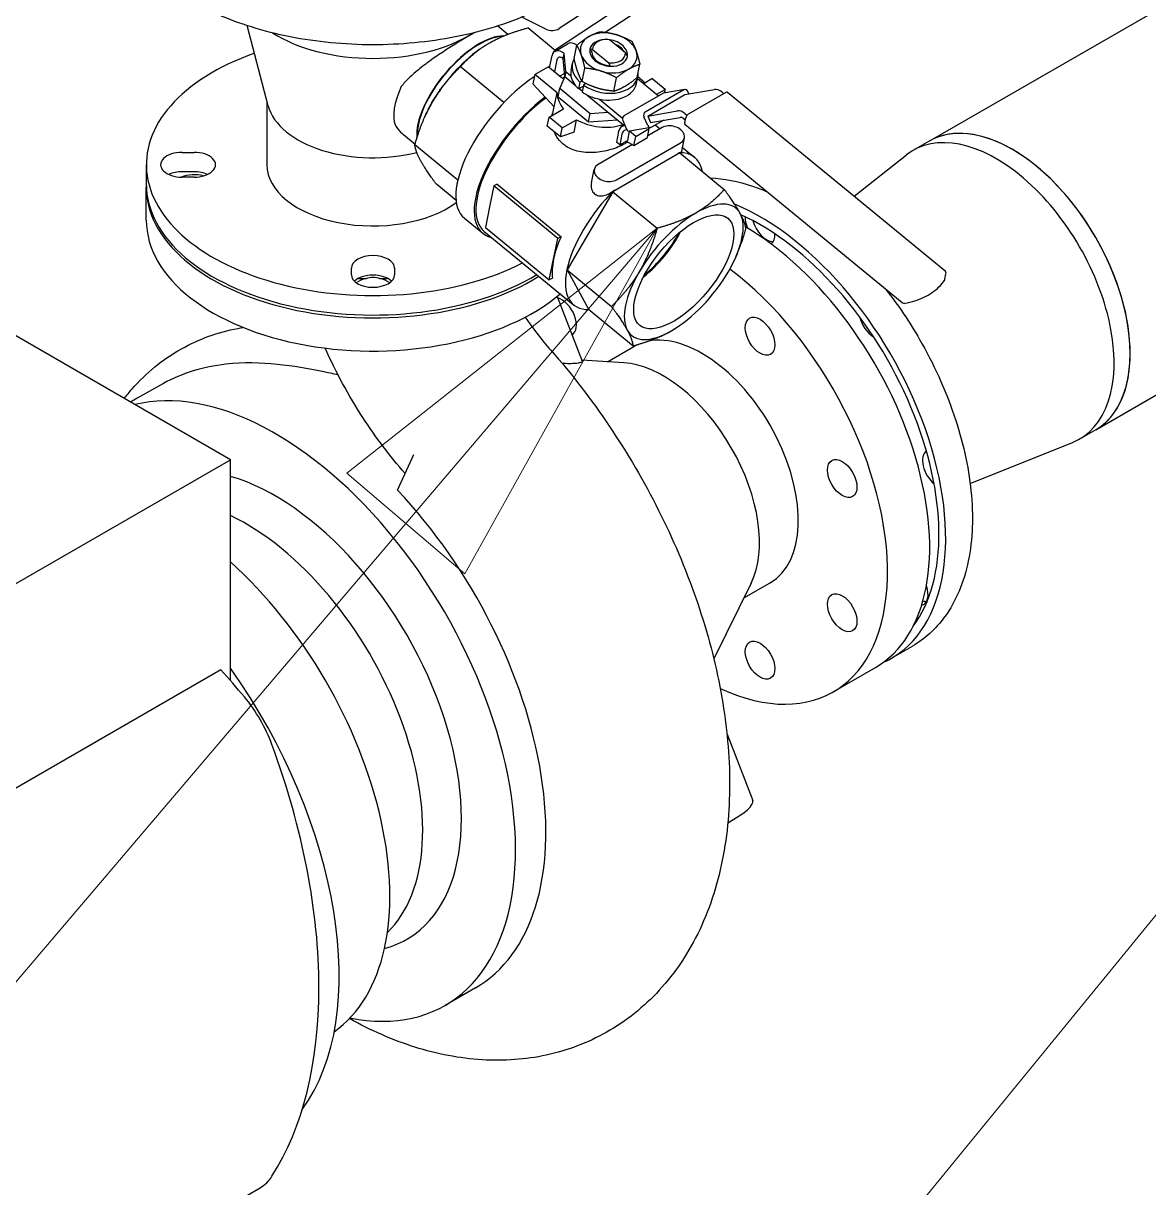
# Model space of a CAD drawing. Header units: millimetres. Extents: x 0 to 100323, y 0 to 59400.
# Drawn here: x 51784 to 52509, y 9057 to 9808 of the extents above; entities that cross this region are included whole.
import ezdxf

# ---------------------------------------------------------------- set-up
doc = ezdxf.new("R2010")
doc.units = ezdxf.units.MM
doc.header["$LTSCALE"] = 100
doc.layers.add('Symbol', color=7, linetype='Continuous', lineweight=18)
doc.layers.add('Visible', color=7, linetype='Continuous', lineweight=25)

# ---------------------------------------------------------------- blocks, each defined once
blk = doc.blocks.new('Balloon21')
at = {"layer": 'Symbol'}
for p, q in [((521.9245, 96.7595), (519.9238, 95.1792)), ((520.3046, 94.8552), (521.9245, 96.7595)), ((520.6855, 94.5313), (521.9245, 96.7595)), ((519.9238, 95.1792), (520.6855, 94.5313)), ((520.3046, 94.8552), (470.8091, 36.6705))]:
    blk.add_line(p, q, dxfattribs=at)
at = {"layer": 'Symbol', "flags": 128}
blk.add_lwpolyline([(520.6855, 94.5313), (521.9245, 96.7595), (519.9238, 95.1792), (520.6855, 94.5313)], dxfattribs=at)
at = {"layer": 'Symbol'}
blk.add_solid([(520.6855, 94.5313), (521.9245, 96.7595), (519.9238, 95.1792), (520.6855, 94.5313)], dxfattribs=at)
blk = doc.blocks.new('Balloon22')
at = {"layer": 'Symbol'}
blk.add_line((526.4387, 93.9189), (470.403, 25.3469), dxfattribs=at)

msp = doc.modelspace()

# ---------------------------------------------------------------- linework, layer by layer
at = {"layer": 'Visible'}
for p, q in [((52367.79, 9732.11), (52896.13, 10037.15)), ((52126.31, 9790.93), (52232.02, 9860.53)), ((52158.97, 9802.38), (52232.02, 9850.48)), ((52164.34, 9827.75), (52129.34, 9804.71)), ((52120.66, 9804.38), (52105.3, 9812.16)), ((51941.61, 9754.98), (51928.06, 9806.65)), ((52089.71, 9806.43), (52096.23, 9801.08)), ((52090.22, 9806.01), (52090.39, 9806.65)), ((52127, 9790.36), (52108.99, 9805.16)), ((52126.47, 9790.06), (52135.17, 9795.08)), ((52138.91, 9785.39), (52140.68, 9794.03)), ((52159.2, 9797.68), (52158.66, 9797.66)), ((52172.1, 9789.02), (52161.68, 9797.58)), ((52077.66, 9791.19), (52077.99, 9791.43)), ((52123.08, 9779.41), (52124.7, 9787.31)), ((52131.76, 9785.36), (52132.43, 9788.66)), ((52133.61, 9777.03), (52132.43, 9788.66)), ((52150.8, 9791.3), (52161.22, 9782.73)), ((52093.68, 9757.11), (52065.66, 9780.14)), ((52113.49, 9775.12), (52122.19, 9780.14)), ((52131.53, 9772.47), (52122.19, 9780.14)), ((52127.89, 9784.69), (52126.27, 9776.79)), ((52132.94, 9773.74), (52131.76, 9785.36)), ((52136.97, 9778), (52137.87, 9782.4)), ((52144.14, 9770.55), (52145.91, 9779.18)), ((52179.52, 9773.11), (52181.29, 9781.74)), ((52113.49, 9775.12), (52112.24, 9769.01)), ((52127.98, 9763.21), (52113.49, 9775.12)), ((52129.6, 9774.05), (52132.72, 9775.85)), ((52132.92, 9773.9), (52129.71, 9766.21)), ((52133.61, 9777.03), (52132.94, 9773.74)), ((52132.94, 9773.74), (52139.53, 9768.32)), ((52133.61, 9777.03), (52136.89, 9774.34)), ((52164.45, 9764.4), (52166.22, 9773.04)), ((52179.17, 9769.35), (52180.07, 9773.75)), ((52179.82, 9772.54), (52193.42, 9761.37)), ((52184.18, 9770.15), (52180.03, 9773.56)), ((52184.07, 9769.62), (52189.04, 9772.48)), ((52197.55, 9765.49), (52189.04, 9772.48)), ((52112.24, 9769.01), (52126.12, 9754.17)), ((52128.58, 9760.72), (52129.71, 9766.21)), ((52129.71, 9766.21), (52149.37, 9750.05)), ((52142.62, 9770.27), (52141.72, 9765.87)), ((52144.75, 9767.32), (52141.72, 9765.87)), ((52142.22, 9766.11), (52144.17, 9764.5)), ((52143.94, 9770.9), (52142.62, 9770.27)), ((52144.96, 9768.35), (52144.06, 9763.95)), ((52146.42, 9769.36), (52144.96, 9768.35)), ((52183.81, 9769.27), (52184.18, 9770.15)), ((52184.18, 9770.15), (52183.97, 9769.13)), ((52209.75, 9765.28), (52184.73, 9750.83)), ((52192.18, 9762.39), (52197.55, 9765.49)), ((52210.24, 9765.46), (52196.57, 9763.08)), ((52197.55, 9765.49), (52197.08, 9763.17)), ((52210.39, 9762.17), (52229.42, 9765.48)), ((52212.91, 9762.61), (52212.27, 9764.12)), ((52236.8, 9763.6), (52212.87, 9749.78)), ((52234.33, 9763.7), (52235.42, 9762.81)), ((52237.93, 9763.74), (52377.9, 9648.71)), ((51940.84, 9757.92), (51940.84, 9716.93)), ((52126.12, 9754.17), (52127.98, 9763.21)), ((52128.58, 9760.72), (52148.24, 9744.56)), ((52147.18, 9762.03), (52169.65, 9743.57)), ((52155.32, 9759.19), (52170.13, 9747.03)), ((52196.07, 9762.9), (52171.05, 9748.45)), ((52186.46, 9748.35), (52210.39, 9762.17)), ((52043.43, 9749.53), (52043.22, 9749.08)), ((52122.79, 9747.64), (52132.02, 9752.97)), ((52125.86, 9754.45), (52124.96, 9750.07)), ((52148.24, 9744.56), (52149.37, 9750.05)), ((52149.37, 9750.05), (52160.75, 9750.88)), ((52186.46, 9748.35), (52205.49, 9751.66)), ((52210.4, 9749.88), (52211.73, 9748.79)), ((52121.61, 9741.85), (52122.79, 9747.64)), ((52130.12, 9734.86), (52121.61, 9741.85)), ((52131.31, 9740.64), (52122.79, 9747.64)), ((52131.31, 9740.64), (52140.53, 9745.97)), ((52138.91, 9738.03), (52140.53, 9745.97)), ((52148.24, 9744.56), (52166.81, 9745.9)), ((52169.69, 9742.63), (52169.45, 9741.43)), ((52170.44, 9742.02), (52169.69, 9742.63)), ((52169.71, 9741.59), (52171.25, 9742.49)), ((52170.31, 9745.42), (52172.68, 9739.83)), ((52171.69, 9742.17), (52170.94, 9742.04)), ((52188.39, 9740.88), (52174.71, 9738.5)), ((52186.36, 9742.21), (52183.99, 9747.8)), ((52186.46, 9748.35), (52188.24, 9744.17)), ((52195.68, 9740.87), (52186.46, 9735.55)), ((52188.24, 9744.17), (52207.27, 9747.48)), ((52196.85, 9745.67), (52188.88, 9741.06)), ((52191.37, 9742.5), (52194.32, 9740.08)), ((52209.72, 9746.59), (52210.62, 9745.85)), ((52210.22, 9743.9), (52210.9, 9747.19)), ((52210.39, 9743.06), (52350.36, 9628.03)), ((52028.85, 9736.37), (52036.35, 9730.2)), ((52130.12, 9734.86), (52131.31, 9740.64)), ((52138.91, 9738.03), (52130.12, 9734.86)), ((52167.64, 9738.39), (52166.24, 9731.53)), ((52169.77, 9736.64), (52168.37, 9729.78)), ((52172.93, 9739.38), (52172.13, 9739.25)), ((52174.47, 9738.48), (52173.26, 9732.6)), ((52178.72, 9735.21), (52174.71, 9738.5)), ((52177.54, 9729.43), (52178.72, 9735.21)), ((52177.54, 9729.43), (52186.24, 9734.45)), ((52178.72, 9735.21), (52187.42, 9740.24)), ((52186.24, 9734.45), (52187.42, 9740.24)), ((52187.42, 9740.24), (52186.94, 9740.63)), ((52187.03, 9740.56), (52187.26, 9740.69)), ((52208.31, 9725.59), (52210.08, 9734.24)), ((52063.93, 9706.95), (52036.21, 9729.72)), ((52176.68, 9729.9), (52154.35, 9717)), ((52168.37, 9729.78), (52166.24, 9731.53)), ((52166.26, 9707.21), (52207.6, 9731.08)), ((52168.37, 9729.78), (52173.26, 9732.6)), ((52172.55, 9732.19), (52177.54, 9729.43)), ((52208.83, 9728.15), (52216.77, 9721.63)), ((52367.79, 9732.11), (52357.42, 9726.13)), ((51886.15, 9724.92), (51893.84, 9724.92)), ((52207.14, 9724.51), (52163.8, 9699.49)), ((52207.14, 9724.51), (52235.79, 9700.97)), ((52319.45, 9696.75), (52353.17, 9723.25)), ((51863.07, 9716.93), (51863.07, 9704.37)), ((51893.84, 9712.36), (51886.15, 9712.36)), ((52150.09, 9705.18), (52151.87, 9713.84)), ((51893.84, 9708.93), (51886.15, 9708.93)), ((52062.79, 9693.9), (52050.11, 9704.32)), ((52089.24, 9704.41), (52087.18, 9703.22)), ((52089.24, 9704.41), (52130.47, 9670.53)), ((51863.07, 9681.13), (51863.07, 9702.48)), ((52087.18, 9703.22), (52084.43, 9689.85)), ((52128.41, 9669.34), (52087.18, 9703.22)), ((52163.8, 9699.49), (52134.36, 9649.07)), ((52163.8, 9699.49), (52192.45, 9675.95)), ((52084.43, 9689.85), (52081.69, 9676.48)), ((52068.15, 9682.47), (52079.97, 9672.76)), ((52080.94, 9673.95), (52138.63, 9626.54)), ((52081.69, 9676.48), (52122.93, 9642.59)), ((52125.67, 9655.96), (52128.41, 9669.34)), ((52130.47, 9670.53), (52128.41, 9669.34)), ((52122.93, 9642.59), (52125.67, 9655.96)), ((52242.47, 9655.76), (52242.68, 9656.21)), ((52475.25, 9545.98), (52668.62, 9657.62)), ((51917.3, 9526.62), (51706.8, 9648.15)), ((51995.38, 9645.87), (51995.38, 9650.31)), ((52023.07, 9650.31), (52023.07, 9645.87)), ((52124.99, 9643.78), (52122.93, 9642.59)), ((52134.36, 9649.07), (52148.26, 9623.67)), ((52134.36, 9649.07), (52163.01, 9625.53)), ((52378.02, 9643.16), (52378.7, 9646.46)), ((52127.96, 9631.93), (52144.15, 9590.22)), ((52148.26, 9623.67), (52176.91, 9600.13)), ((52208.24, 9614.09), (52207.91, 9613.86)), ((52160.53, 9589.89), (52177.39, 9599.62)), ((52171.08, 9589.22), (52143.86, 9590.96)), ((51874.13, 9575.8), (51857.07, 9566.29)), ((51856.09, 9565.74), (51852.82, 9563.85)), ((52475.25, 9545.98), (52464.89, 9540)), ((52394.29, 9511.31), (52460.27, 9537.76)), ((51736.17, 9422.05), (51917.3, 9526.62)), ((51917.3, 9384.21), (51917.3, 9526.62)), ((52025.03, 9507.01), (52035.49, 9530.13)), ((52253.14, 9447.07), (52228.99, 9398.3)), ((52248.46, 9437.6), (52265.32, 9447.34)), ((52343.5, 9398.59), (52357.1, 9406.44)), ((51911.04, 9391.22), (51736.17, 9290.25)), ((52305.97, 9376.92), (52333.17, 9392.62)), ((52237.52, 9349.57), (52254.1, 9306.83)), ((52075.32, 9186.02), (52055.74, 9174.72)), ((51461.13, 8782.66), (51936.52, 9057.13))]:
    msp.add_line(p, q, dxfattribs=at)
for centre, start, end in [((52376.44, 9646.92), 348.41459, 50.58794), ((52375.76, 9643.63), 326.29562, 348.41459), ((52351.83, 9629.81), 230.58794, 280.18289)]:
    msp.add_arc(centre, 2.31, start, end, dxfattribs=at)
for centre, major_axis, ratio, start_param, end_param in [((52009.22, 9836.26), (-87.92, 0), 0.57735, 0.741358, 2.400234), ((52124.72, 9807.05), (-6.15, 0), 0.57735, 0.850859, 2.421655), ((52161.22, 9789.06), (-18.09, 3.71), 0.684393, 4.579028, 5.626225), ((52070.95, 9761.81), (29.45, 35.84), 0.445279, 0.337844, 2.728289), ((52070.95, 9761.81), (29.11, 35.43), 0.445279, 0.368981, 2.702274), ((52139.79, 9787.09), (-4.62, 7.99), 0.57735, 5.359666, 6.283185), ((52161.22, 9789.06), (-18.09, 3.71), 0.684393, 5.626225, 6.673423), ((52161.22, 9789.06), (-12.06, 2.47), 0.684393, 5.06445, 6.301357), ((52161.45, 9790.16), (-10.55, 2.16), 0.684393, 4.830622, 6.421828), ((52161.22, 9789.06), (12.06, -2.47), 0.684393, 0.018171, 1.665653), ((52161.07, 9788.29), (10.55, -2.16), 0.684393, 0.509043, 1.318629), ((52161.22, 9789.06), (18.09, -3.71), 0.684393, 0.390237, 1.437435), ((52009.22, 9716.93), (-146.15, 0), 0.57735, 5.263161, 8.575355), ((52076.27, 9757.44), (-33.7, -41.01), 0.445279, 4.179513, 5.058823), ((52131.08, 9782.06), (-4.62, 7.99), 0.57735, 5.289199, 6.859996), ((52131.08, 9782.06), (-2.31, 4), 0.57735, 5.289199, 6.859996), ((52161.22, 9789.06), (-18.09, 3.71), 0.684393, 0.390237, 1.437435), ((52161.22, 9789.06), (-12.06, 2.47), 0.684393, 0.018171, 1.809501), ((52161.07, 9788.29), (-10.55, 2.16), 0.684393, 0.138643, 1.689029), ((52161.45, 9790.16), (10.55, -2.16), 0.684393, 4.830622, 6.421828), ((52161.22, 9789.06), (12.06, -2.47), 0.684393, 4.951094, 6.301357), ((52161.22, 9789.06), (18.09, -3.71), 0.684393, 5.626225, 6.673423), ((52158.97, 9778.07), (-21.1, 4.33), 0.684393, 6.076073, 7.118482), ((52161.22, 9789.06), (18.09, -3.71), 0.684393, 4.579028, 5.626225), ((52108.2, 9731.2), (-40.05, -48.73), 0.445279, 4.106207, 6.283185), ((52155.37, 9760.49), (-27.13, 5.56), 0.684393, 5.813508, 5.907705), ((52158.07, 9773.68), (-21.1, 4.33), 0.684393, 0, 0.24689), ((52158.07, 9773.68), (-21.1, 4.33), 0.684393, 0.24689, 0.835296), ((52158.97, 9778.07), (21.1, -4.33), 0.684393, 4.133969, 6.478663), ((52056.05, 9774.05), (-29.45, -35.84), 0.445279, 5.237934, 6.049233), ((52158.07, 9773.68), (21.1, -4.33), 0.684393, 4.133969, 4.722375), ((52158.07, 9773.68), (21.1, -4.33), 0.684393, 4.722375, 6.283185), ((52210.64, 9763.18), (-0.4, 2.27), 0.798798, 4.997276, 6.568073), ((52232.98, 9757.11), (-4.62, 7.99), 0.57735, 5.289199, 6.074597), ((52236.46, 9761.95), (1.47, 1.78), 0.445279, 0, 0.870032), ((52076.27, 9757.44), (-33.7, -41.01), 0.445279, 5.058823, 5.245265), ((52120.01, 9721.49), (-40.05, -48.73), 0.445279, 4.212033, 6.5045), ((52120.01, 9721.49), (-39.07, -47.54), 0.445279, 4.200172, 6.283185), ((52155.37, 9760.49), (-27.13, 5.56), 0.684393, 0.15005, 0.689743), ((52196.96, 9760.8), (-0.4, 2.27), 0.798798, 0, 0.284887), ((52009.22, 9760.89), (-68.38, 0), 0.57735, 0.150235, 1.996003), ((52171.94, 9746.36), (-0.4, 2.27), 0.798798, 0.284887, 1.855684), ((52185.62, 9748.74), (-0.4, 2.27), 0.798798, 0.284887, 1.855684), ((52209.05, 9743.29), (-4.62, 7.99), 0.57735, 5.289199, 6.074597), ((52212.53, 9748.13), (1.47, 1.78), 0.445279, 0.870032, 2.440829), ((52155.37, 9760.49), (-27.13, 5.56), 0.684393, 1.137929, 2.260539), ((52175.09, 9732.27), (-5.38, 9.33), 0.57735, 6.074597, 6.859996), ((52171, 9750.16), (4.62, -7.99), 0.57735, 5.289199, 5.595265), ((52187.99, 9743.16), (0.4, -2.27), 0.798798, 4.997276, 6.568073), ((52201.64, 9735.97), (8.44, -1.73), 0.684393, 5.626225, 8.767818), ((52209.05, 9743.29), (-2.31, 4), 0.57735, 5.289199, 6.074597), ((52211.85, 9744.84), (-1.47, -1.78), 0.445279, 5.582421, 6.283185), ((52421.52, 9639.05), (-53.73, 93.06), 0.57735, 3.141593, 6.283185), ((52421.52, 9639.05), (53.73, -93.06), 0.57735, 0, 3.141593), ((52175.09, 9732.27), (-3.85, 6.66), 0.57735, 6.074597, 6.859996), ((52174.31, 9740.78), (0.4, -2.27), 0.798798, 4.997276, 6.283185), ((52411.15, 9633.06), (53.73, -93.06), 0.57735, 6.200591, 9.507372), ((51886.15, 9716.93), (-13.85, 0), 0.57735, 4.712389, 7.853982), ((51893.84, 9716.93), (13.85, 0), 0.57735, 4.712389, 7.853982), ((52177.7, 9674.09), (39.07, 47.54), 0.445279, 5.925646, 6.658254), ((51886.15, 9704.37), (-13.85, 0), 0.57735, 4.712389, 5.3794), ((51893.84, 9702.48), (13.85, 0), 0.57735, 1.127926, 2.201465), ((51893.84, 9704.37), (-13.85, 0), 0.57735, 4.045378, 4.712389), ((52009.22, 9716.93), (-68.38, 0), 0.57735, 0, 2.474975), ((52160.31, 9712.11), (-8.44, 1.73), 0.684393, 5.626225, 8.767818), ((52009.22, 9702.48), (-146.15, 0), 0.57735, 6.27202, 8.675066), ((52009.22, 9704.37), (-146.15, 0), 0.57735, 0, 2.378777), ((52177.7, 9674.09), (-39.07, -47.54), 0.445279, 4.506589, 6.640725), ((52209.63, 9647.85), (33.7, 41.01), 0.445279, 6.10602, 7.153218), ((52258.89, 9545.15), (84.62, -146.56), 0.57735, 6.222079, 8.777509), ((52009.22, 9681.13), (-146.15, 0), 0.57735, 0, 2.543602), ((52209.63, 9647.85), (-33.7, -41.01), 0.445279, 4.011625, 5.058823), ((52209.63, 9647.85), (33.7, 41.01), 0.445279, 5.058823, 6.10602), ((52258.89, 9545.15), (81.54, -141.23), 0.57735, 0.242339, 2.463906), ((52258.81, 9677.04), (-6.73, 11.66), 0.57735, 0.708371, 1.322598), ((52263.16, 9679.55), (6.73, -11.66), 0.57735, 4.282707, 5.954025), ((52182.27, 9670.33), (27.61, 33.6), 0.445279, 4.257786, 5.166992), ((52248.55, 9539.18), (84.62, -146.56), 0.57735, 0, 2.348294), ((52169.18, 9681.09), (-39.07, -47.54), 0.445279, 5.273326, 5.582421), ((52182.27, 9670.33), (26.76, 32.57), 0.445279, 4.284393, 5.140385), ((52258.81, 9677.04), (6.73, -11.66), 0.57735, 0.083836, 0.863802), ((52009.22, 9650.31), (-13.85, 0), 0.57735, 3.141593, 6.283185), ((52169.18, 9681.09), (-39.07, -47.54), 0.445279, 5.582421, 5.891517), ((52009.22, 9645.87), (13.85, 0), 0.57735, 3.141593, 6.283185), ((52009.22, 9637.75), (-13.85, 0), 0.57735, 3.674334, 5.750444), ((52009.22, 9635.86), (13.85, 0), 0.57735, 1.885378, 2.465503), ((52009.22, 9702.48), (102.31, 0), 0.57735, 4.621154, 4.670501), ((52009.22, 9702.48), (102.31, 0), 0.57735, 4.754277, 4.803623), ((52009.22, 9635.86), (13.85, 0), 0.57735, 0.67609, 1.256215), ((52209.63, 9647.85), (-33.7, -41.01), 0.445279, 5.058823, 6.10602), ((52209.63, 9647.85), (33.7, 41.01), 0.445279, 4.011625, 5.058823), ((52221.36, 9523.48), (84.62, -146.56), 0.57735, 5.596493, 8.48813), ((52130.9, 9618.97), (6.73, -11.66), 0.57735, 6.268925, 8.915439), ((52332.14, 9616.88), (-6.73, 11.66), 0.57735, 1.101247, 2.334676), ((52209.63, 9647.85), (-33.7, -41.01), 0.445279, 6.10602, 7.153218), ((52221.36, 9523.48), (-43.96, 76.14), 0.57735, 3.141593, 6.093656), ((52221.36, 9523.48), (-43.96, 76.14), 0.57735, 6.221348, 6.283185), ((52079.01, 9555.25), (44.68, 42.32), 0.31246, 6.271734, 6.274827), ((52196.33, 9509.04), (-43.96, 76.14), 0.57735, 3.508602, 5.916176), ((51946.13, 9364.58), (109.62, -189.86), 0.57735, 5.814438, 9.262124), ((51965.71, 9375.88), (-109.62, 189.86), 0.57735, 6.274346, 6.283185), ((52373.07, 9520.77), (-6.73, 11.66), 0.57735, 0.036407, 2.144876), ((51946.13, 9364.58), (84.97, -147.17), 0.57735, 6.125009, 8.881654), ((51965.71, 9375.88), (109.62, -189.86), 0.57735, 0, 1.963495), ((51927.09, 9353.59), (80.77, -139.9), 0.57735, 0.142249, 2.442014), ((51879.77, 9326.27), (99.23, -171.87), 0.57735, 0.05445, 2.085457), ((52357.63, 9445.01), (6.73, -11.66), 0.57735, 6.100508, 7.551104), ((52361.98, 9447.52), (6.73, -11.66), 0.57735, 5.696278, 5.954025), ((51805.79, 9184.07), (180.15, -312.04), 0.57735, 1.863328, 1.93033), ((51818.85, 9291.09), (119.23, -206.51), 0.57735, 0.246903, 1.732706), ((51905.75, 9341.27), (30.77, -53.29), 0.57735, 1.278265, 1.863328), ((51719.64, 9333.3), (180.15, -312.04), 0.57735, 0.785398, 1.278265), ((52215.37, 9291.81), (38.73, 15.03), 0.211325, 5.253423, 6.283185), ((51719.64, 9333.3), (180.15, -312.04), 0.57735, 0.292532, 0.785398), ((51905.75, 9110.42), (30.77, -53.29), 0.57735, 0, 0.292532)]:
    msp.add_ellipse(centre, major_axis=major_axis, ratio=ratio, start_param=start_param, end_param=end_param, dxfattribs=at)
for centre, major_axis, ratio in [((52209.63, 9647.85), (28.39, 34.55), 0.445279), ((52258.82, 9606.3), (6.73, -11.66), 0.57735), ((52311.81, 9514.52), (-6.73, 11.66), 0.57735), ((52311.81, 9427.99), (-6.73, 11.66), 0.57735), ((52258.82, 9397.4), (-6.73, 11.66), 0.57735)]:
    msp.add_ellipse(centre, major_axis=major_axis, ratio=ratio, dxfattribs=at)
for points, knots in [([(52178.45, 9897.19), (52178.45, 9886.71), (52175.85, 9876.27), (52165.81, 9856.17), (52158.08, 9846.6), (52137.9, 9828.9), (52125.08, 9820.94), (52095.93, 9807.85), (52079.54, 9802.76), (52045.08, 9795.98), (52027.01, 9794.26), (51990.93, 9794.3), (51972.93, 9796.04), (51938.64, 9802.84), (51922.37, 9807.91), (51893.1, 9821.07), (51880.12, 9829.17), (51859.1, 9847.81), (51850.97, 9858.36), (51842.04, 9878.59), (51839.99, 9887.87), (51839.99, 9897.19)], [3.926991, 3.926991, 3.926991, 3.926991, 4.20783, 4.20783, 4.509152, 4.509152, 4.836743, 4.836743, 5.169081, 5.169081, 5.49947, 5.49947, 5.828914, 5.828914, 6.159316, 6.159316, 6.491655, 6.491655, 6.819005, 6.819005, 7.068583, 7.068583, 7.068583, 7.068583]), ([(52074.88, 9802.19), (52073.75, 9801.56), (52072.57, 9800.89), (52069.08, 9798.87), (52066.56, 9797.38), (52061.27, 9794.13), (52058.48, 9792.37), (52052.86, 9788.7), (52050.02, 9786.78), (52044.54, 9782.88), (52041.89, 9780.9), (52037.01, 9776.98), (52034.61, 9774.91), (52030.61, 9771.03), (52028.94, 9769.24), (52027.47, 9767.42)], [13.32739, 13.32739, 13.32739, 13.32739, 13.662025, 13.662025, 14.291454, 14.291454, 14.920884, 14.920884, 15.550313, 15.550313, 16.179743, 16.179743, 16.81229, 16.81229, 17.328293, 17.328293, 17.328293, 17.328293]), ([(52023.71, 9742.23), (52023.84, 9742.01), (52023.98, 9741.78), (52025.24, 9739.88), (52026.61, 9738.33), (52028.37, 9736.77), (52028.61, 9736.57), (52028.85, 9736.37)], [1.0130587, 1.0130587, 1.0130587, 1.0130587, 1.0843818, 1.0843818, 1.6265727, 1.6265727, 1.7081256, 1.7081256, 1.7081256, 1.7081256]), ([(52173.5, 9731.67), (52172.9, 9731.25), (52172.26, 9730.85), (52170.35, 9729.74), (52168.93, 9729.04), (52165.85, 9727.75), (52164.18, 9727.16), (52160.7, 9726.15), (52158.89, 9725.73), (52155.25, 9725.1), (52153.43, 9724.89), (52149.91, 9724.7), (52148.09, 9724.71), (52144.46, 9725), (52142.66, 9725.29), (52139.21, 9726.18), (52137.56, 9726.79), (52134.51, 9728.29), (52133.12, 9729.19), (52130.67, 9731.2), (52129.55, 9732.37), (52127.61, 9734.96), (52126.8, 9736.38), (52126.13, 9737.98), (52126.08, 9738.1), (52126.03, 9738.21)], [-8.45095, -8.45095, -8.45095, -8.45095, -8.267449, -8.267449, -7.923264, -7.923264, -7.57908, -7.57908, -7.234895, -7.234895, -6.89071, -6.89071, -6.545941, -6.545941, -6.201171, -6.201171, -5.856402, -5.856402, -5.511633, -5.511633, -5.166863, -5.166863, -4.822094, -4.822094, -4.795337, -4.795337, -4.795337, -4.795337]), ([(52208.31, 9725.59), (52208.27, 9725.39), (52208.14, 9725.21), (52207.59, 9724.85), (52207.01, 9724.73), (52206.3, 9724.7)], [-1.2887352, -1.2887352, -1.2887352, -1.2887352, -1.1377582, -1.1377582, -0.8868911, -0.8868911, -0.8868911, -0.8868911]), ([(52150.09, 9705.18), (52149.99, 9704.69), (52149.93, 9704.2), (52149.86, 9702.7), (52149.99, 9701.61), (52150.73, 9699.67), (52151.33, 9698.81), (52152.08, 9698.2), (52152.83, 9697.58), (52153.8, 9697.15), (52155.88, 9696.77), (52157.01, 9696.83), (52159.27, 9697.27), (52160.56, 9697.75), (52162.96, 9699.09), (52164.07, 9699.94), (52164.96, 9700.83)], [-0.52317, -0.52317, -0.52317, -0.52317, -0.42328, -0.42328, -0.21164, -0.21164, 0, 0, 0, 0.21164, 0.21164, 0.42328, 0.42328, 0.674147, 0.674147, 0.925014, 0.925014, 0.925014, 0.925014]), ([(52226.66, 9708.47), (52235.63, 9708.06), (52244.82, 9706.21), (52257.18, 9702.01), (52260.32, 9700.8), (52263.45, 9699.45)], [6.4297282, 6.4297282, 6.4297282, 6.4297282, 6.6578401, 6.6578401, 6.7354167, 6.7354167, 6.7354167, 6.7354167]), ([(52004.94, 9643.47), (52006.3, 9644.13), (52007.78, 9644.49), (52010.66, 9644.49), (52012.15, 9644.13), (52013.51, 9643.47)], [1.5186449, 1.5186449, 1.5186449, 1.5186449, 1.7995598, 1.7995598, 2.0804747, 2.0804747, 2.0804747, 2.0804747]), ([(52340.03, 9636.52), (52347.93, 9626.39), (52355.23, 9615.53), (52370.73, 9588.61), (52378.23, 9572.14), (52389.48, 9539.05), (52393.23, 9522.42), (52396.47, 9490.49), (52395.94, 9475.2), (52390.3, 9447.68), (52385.23, 9435.36), (52372.18, 9417.51), (52365.16, 9411.1), (52357.1, 9406.44)], [7.40937, 7.40937, 7.40937, 7.40937, 7.648158, 7.648158, 7.977602, 7.977602, 8.308004, 8.308004, 8.640343, 8.640343, 8.967693, 8.967693, 9.217271, 9.217271, 9.217271, 9.217271]), ([(52352.24, 9627.54), (52354.45, 9627.94), (52356.59, 9628.46), (52360.71, 9629.76), (52362.68, 9630.53), (52366.39, 9632.31), (52368.14, 9633.32), (52371.37, 9635.55), (52372.85, 9636.78), (52375.5, 9639.42), (52376.68, 9640.84), (52377.68, 9642.35)], [5.8975334, 5.8975334, 5.8975334, 5.8975334, 6.0517941, 6.0517941, 6.2060549, 6.2060549, 6.3603157, 6.3603157, 6.5145765, 6.5145765, 6.6688372, 6.6688372, 6.6688372, 6.6688372]), ([(52107.41, 9618.62), (52111.23, 9612.92), (52115.3, 9607.46), (52120.9, 9600.73), (52122.34, 9599.07), (52123.79, 9597.45)], [4.487988, 4.487988, 4.487988, 4.487988, 5.827701, 5.827701, 6.282645, 6.282645, 6.282645, 6.282645]), ([(51848.81, 9566.16), (51850.42, 9568.26), (51852.1, 9570.3), (51862.86, 9582.58), (51873.71, 9591.49), (51896.93, 9604.5), (51909.33, 9608.98), (51923.15, 9611.62), (51924.27, 9611.82), (51925.4, 9612)], [82.438752, 82.438752, 82.438752, 82.438752, 83.062663, 83.062663, 86.298555, 86.298555, 89.33481, 89.33481, 89.603681, 89.603681, 89.603681, 89.603681]), ([(52029.93, 9517.84), (52020.14, 9529), (52010.98, 9541.14), (51993.49, 9568.08), (51985.27, 9583.22), (51978.41, 9598.64)], [0.43262, 0.43262, 0.43262, 0.43262, 3.392271, 3.392271, 6.706462, 6.706462, 6.706462, 6.706462]), ([(51986.7, 9581.41), (51983.51, 9582.07), (51980.09, 9582.8), (51958.9, 9587.12), (51937.08, 9590.78), (51899.56, 9586.6), (51886.05, 9582.44), (51874.12, 9575.8)], [1.423324, 1.423324, 1.423324, 1.423324, 1.946158, 1.946158, 4.497158, 4.497158, 6.175291, 6.175291, 6.175291, 6.175291]), ([(52123.83, 9597.41), (52137.35, 9582.05), (52150.14, 9565.43), (52173.43, 9530.78), (52184.07, 9512.6), (52202.67, 9475.57), (52210.75, 9456.56), (52224, 9418.53), (52229.24, 9399.33), (52236.57, 9361.51), (52238.7, 9342.71), (52239.55, 9306.25), (52238.26, 9288.41), (52231.97, 9254.61), (52226.95, 9238.45), (52213.13, 9209.26), (52204.38, 9195.95), (52183.96, 9173.74), (52172.38, 9164.47), (52147.68, 9150.55), (52134.52, 9145.58), (52107.5, 9139.73), (52093.49, 9138.77), (52065.06, 9140.51), (52050.48, 9143.34), (52021.91, 9152.34), (52007.77, 9158.55), (51994.01, 9166.2)], [0, 0, 0, 0, 4.103615, 4.103615, 8.170598, 8.170598, 12.203968, 12.203968, 16.225475, 16.225475, 20.255245, 20.255245, 24.299225, 24.299225, 28.311875, 28.311875, 32.16431, 32.16431, 35.756495, 35.756495, 39.16193, 39.16193, 42.547306, 42.547306, 46.0584, 46.0584, 49.561605, 49.561605, 49.561605, 49.561605]), ([(52144.15, 9590.22), (52144.18, 9590.14), (52144.17, 9590.06), (52144.05, 9589.76), (52143.73, 9589.54), (52142.58, 9589.13), (52141.75, 9588.96), (52139.64, 9588.7), (52138.35, 9588.62), (52135.44, 9588.57), (52133.83, 9588.61), (52131.86, 9588.7), (52131.57, 9588.71), (52131.28, 9588.73)], [5.341499, 5.341499, 5.341499, 5.341499, 5.519641, 5.519641, 5.996848, 5.996848, 6.474055, 6.474055, 6.951262, 6.951262, 7.42847, 7.42847, 7.508294, 7.508294, 7.508294, 7.508294])]:
    msp.add_open_spline(points, degree=3, knots=knots, dxfattribs=at)
for points, weights in [([(52084.04, 9795.35), (52094.1, 9801.15), (52108.99, 9805.16)], [1.77816775413, 1.77816775413, 1.65050105335]), ([(52148.45, 9799.56), (52151.95, 9801.57), (52155.75, 9802.73)], [1.79385662014, 1.79385662014, 1.66506350946]), ([(52155.75, 9802.73), (52161.43, 9802.26), (52166.14, 9800.84)], [1.66506350946, 1.79385662014, 1.79385662014]), ([(52065.66, 9780.14), (52073.99, 9789.54), (52084.04, 9795.35)], [1.65050105335, 1.77816775413, 1.77816775413]), ([(52140.68, 9794.03), (52144.96, 9797.54), (52148.45, 9799.56)], [1.66506350946, 1.79385662014, 1.79385662014]), ([(52143.53, 9787.78), (52142.32, 9791.23), (52140.68, 9794.03)], [1.79385662014, 1.79385662014, 1.66506350946]), ([(52166.14, 9800.84), (52170.86, 9799.41), (52176.06, 9796.59)], [1.79385662014, 1.79385662014, 1.66506350946]), ([(52176.06, 9796.59), (52177.7, 9793.79), (52178.92, 9790.34)], [1.66506350946, 1.79385662014, 1.79385662014]), ([(52145.91, 9779.18), (52144.75, 9784.34), (52143.53, 9787.78)], [1.66506350946, 1.79385662014, 1.79385662014]), ([(52150.8, 9791.3), (52150.03, 9791.37), (52149.14, 9791.38)], [1.09389498572, 1.12552357002, 1.14874156311]), ([(52149.14, 9791.38), (52149.81, 9790.32), (52150.41, 9789.44)], [1, 1.0040506254, 1]), ([(52172.1, 9789.02), (52172.67, 9787.98), (52173.31, 9786.74)], [1.09389498572, 1.12552357002, 1.14874156311]), ([(52178.92, 9790.34), (52180.13, 9786.89), (52181.29, 9781.74)], [1.79385662014, 1.79385662014, 1.66506350946]), ([(52047.66, 9757.63), (52054.49, 9769.33), (52065.66, 9780.14)], [1.77816775413, 1.77816775413, 1.65050105335]), ([(52141.28, 9776.79), (52140.07, 9780.24), (52138.91, 9785.39)], [1.79385662014, 1.79385662014, 1.66506350946]), ([(52156.31, 9777.29), (52151.59, 9778.71), (52145.91, 9779.18)], [1.79385662014, 1.79385662014, 1.66506350946]), ([(52160.84, 9780.87), (52161.58, 9780.65), (52162.43, 9780.46)], [1, 1.0040506254, 1]), ([(52162.43, 9780.46), (52161.79, 9781.7), (52161.22, 9782.73)], [1.14874156311, 1.12552357002, 1.09389498572]), ([(52166.22, 9773.04), (52170.5, 9776.55), (52174, 9778.57)], [1.66506350946, 1.79385662014, 1.79385662014]), ([(52174, 9778.57), (52177.49, 9780.58), (52181.29, 9781.74)], [1.79385662014, 1.79385662014, 1.66506350946]), ([(52144.14, 9770.55), (52142.5, 9773.35), (52141.28, 9776.79)], [1.66506350946, 1.79385662014, 1.79385662014]), ([(52166.22, 9773.04), (52161.02, 9775.86), (52156.31, 9777.29)], [1.66506350946, 1.79385662014, 1.79385662014]), ([(52171.74, 9767.58), (52175.24, 9769.6), (52179.52, 9773.11)], [1.79385662014, 1.79385662014, 1.66506350946]), ([(52154.05, 9766.3), (52149.34, 9767.72), (52144.14, 9770.55)], [1.79385662014, 1.79385662014, 1.66506350946]), ([(52164.45, 9764.4), (52158.77, 9764.87), (52154.05, 9766.3)], [1.66506350946, 1.79385662014, 1.79385662014]), ([(52164.45, 9764.4), (52168.25, 9765.56), (52171.74, 9767.58)], [1.66506350946, 1.79385662014, 1.79385662014]), ([(52036.21, 9729.72), (52040.82, 9745.93), (52047.66, 9757.63)], [1.65050105335, 1.77816775413, 1.77816775413]), ([(52039.88, 9719.72), (52036.66, 9725.61), (52036.21, 9729.72)], [1.77816775413, 1.77816775413, 1.65050105335]), ([(52050.11, 9704.32), (52043.11, 9713.82), (52039.88, 9719.72)], [1.65050105335, 1.77816775413, 1.77816775413]), ([(52235.79, 9700.97), (52227.45, 9691.57), (52217.4, 9685.76)], [1.65050105335, 1.77816775413, 1.77816775413]), ([(52246.02, 9685.57), (52242.79, 9691.47), (52235.79, 9700.97)], [1.77816775413, 1.77816775413, 1.65050105335]), ([(52217.4, 9685.76), (52207.34, 9679.96), (52192.45, 9675.95)], [1.77816775413, 1.77816775413, 1.65050105335]), ([(52249.68, 9675.57), (52249.24, 9679.68), (52246.02, 9685.57)], [1.65050105335, 1.77816775413, 1.77816775413]), ([(52192.45, 9675.95), (52187.84, 9659.74), (52181.01, 9648.04)], [1.65050105335, 1.77816775413, 1.77816775413]), ([(52242.68, 9656.21), (52246.61, 9664.75), (52249.68, 9675.57)], [1.76262524995, 1.73362271815, 1.65050105335]), ([(52181.01, 9648.04), (52174.18, 9636.34), (52163.01, 9625.53)], [1.77816775413, 1.77816775413, 1.65050105335]), ([(52163.01, 9625.53), (52170.01, 9616.02), (52173.24, 9610.13)], [1.65050105335, 1.77816775413, 1.77816775413]), ([(52201.85, 9609.94), (52205.01, 9611.76), (52207.91, 9613.86)], [1.77816775413, 1.77816775413, 1.76557858787]), ([(52173.24, 9610.13), (52176.46, 9604.24), (52176.91, 9600.13)], [1.77816775413, 1.77816775413, 1.65050105335]), ([(52176.91, 9600.13), (52191.8, 9604.13), (52201.85, 9609.94)], [1.65050105335, 1.77816775413, 1.77816775413])]:
    msp.add_rational_spline(points, weights, degree=2, dxfattribs=at)
msp.add_open_spline([(52124.74, 9748.76), (52124.8, 9749.2), (52124.88, 9749.64), (52124.96, 9750.07)], degree=3, dxfattribs=at)

# ---------------------------------------------------------------- block references
at = {"layer": 'Symbol', "xscale": 100, "yscale": 100, "zscale": 100}
for name in ['Balloon21', 'Balloon22']:
    msp.add_blockref(name, (0, 0), dxfattribs=at)

doc.saveas('drawing.dxf')
